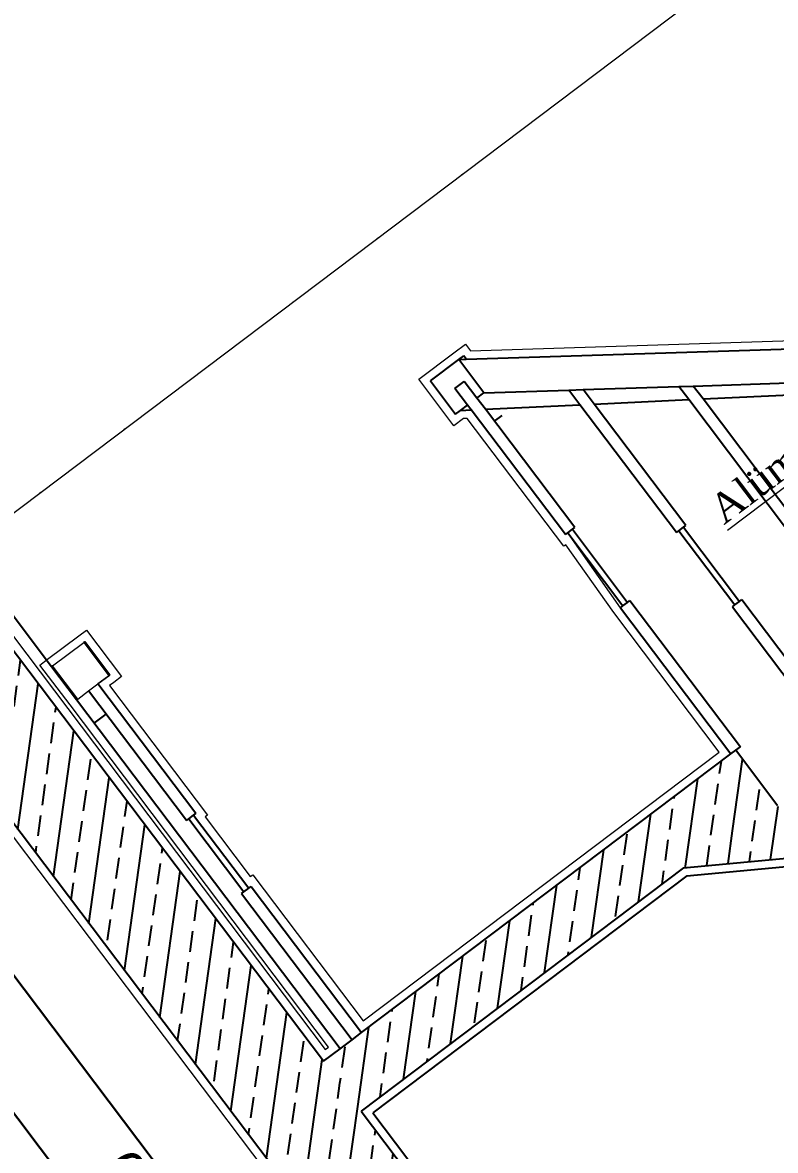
# Model space of a CAD drawing. Header units: millimetres. Extents: x 2232 to 85269, y -3593 to 5869.
# Drawn here: x 7677 to 7722.1, y -540.5 to -472.7 of the extents above; entities that cross this region are included whole.
import ezdxf

# ---------------------------------------------------------------- set-up
doc = ezdxf.new("R2010")
doc.units = ezdxf.units.MM
doc.linetypes.add('DOTX2', pattern=[0.5, 0, -0.5])
for name, color, linetype, lineweight in [('iz', 1, 'DOTX2', 20), ('sıva iç', 21, 'Continuous', 0), ('yazı', 11, 'Continuous', 20), ('ölçü iç', 170, 'Continuous', 9), ('ÖLÇÜ İÇ', 7, 'Continuous', 9)]:
    doc.layers.add(name, color=color, linetype=linetype, lineweight=lineweight)
doc.layers.add('Standart', color=7, linetype='Continuous')
doc.styles.get("Standard").update_dxf_attribs({"font": 'arial.ttf'})
doc.styles.add('Times roman', font='times.ttf')
doc.dimstyles.new('zulay iç ölçü', dxfattribs={"dimtxt": 10, "dimasz": 5, "dimexe": 0.18, "dimexo": 0, "dimgap": 2, "dimtad": 3, "dimdec": 0, "dimzin": 0, "dimdsep": 46, "dimtxsty": 'Standard', "dimblk": 'ARCHTICK', "dimcen": 0.09, "dimse1": 1, "dimse2": 1, "dimadec": 0, "dimazin": 0, "dimtfac": 1, "dimtdec": 0, "dimtix": 1, "dimtofl": 0, "dimtmove": 0, "dimatfit": 3, "dimldrblk": 'ARCHTICK', "dimfxl": 1, "dimtolj": 1, "dimtzin": 0, "dimarcsym": 0})
pattern_1 = [(45, (0, 0), (-7.07107, 7.07107), []), (45, (7.071, 0), (-7.07107, 7.07107), [5, -2.5])]

# ---------------------------------------------------------------- blocks, each defined once
blk = doc.blocks.new('IDE991Entity4306')
at = {"layer": 'Standart', "linetype": 'Continuous', "lineweight": -3}
h = blk.add_hatch(dxfattribs=at)
h.set_pattern_fill('ANSI33', color=171, scale=40, style=0)
h.set_pattern_definition(pattern_1)
h.paths.add_polyline_path([(936, 1166.67), (963, 1166.67), (963, 1150), (990, 1150), (990, 1133.33), (1017, 1133.33), (1017, 1116.67), (1044, 1116.67), (1044, 1100), (1071, 1100), (1071, 1083.33), (1098, 1083.33), (1098, 1066.67), (1125, 1066.67), (1125, 1035), (909, 1168.33), (909, 1183.33), (936, 1183.33)])
blk = doc.blocks.new('IDE991Entity4311')
at = {"layer": 'Standart', "linetype": 'Continuous', "lineweight": -3}
h = blk.add_hatch(dxfattribs=at)
h.set_pattern_fill('ANSI33', color=171, scale=40, style=0)
h.set_pattern_definition(pattern_1)
h.paths.add_polyline_path([(785, 750), (760, 750), (760, 1050), (785, 1050)])
blk = doc.blocks.new('IDE991Entity4318')
at = {"layer": 'Standart', "linetype": 'Continuous', "lineweight": -3}
h = blk.add_hatch(dxfattribs=at)
h.set_pattern_fill('ANSI33', color=171, scale=40, style=0)
h.set_pattern_definition(pattern_1)
h.paths.add_polyline_path([(909, 868.33), (882, 885), (909, 885)])
blk = doc.blocks.new('IDE991Entity4319')
at = {"layer": 'Standart', "linetype": 'Continuous', "lineweight": -3}
h = blk.add_hatch(dxfattribs=at)
h.set_pattern_fill('ANSI33', color=171, scale=40, style=0)
h.set_pattern_definition(pattern_1)
h.paths.add_polyline_path([(909, 885), (785, 885), (785, 900), (909, 900)])
blk = doc.blocks.new('IDE991Entity4539')
at = {"layer": 'Standart', "color": 159, "linetype": 'Continuous', "lineweight": -3}
blk.add_lwpolyline([(790, 998), (793.59, 998)], dxfattribs=at)
blk = doc.blocks.new('IDE991Entity4541')
at = {"layer": 'Standart', "color": 159, "linetype": 'Continuous', "lineweight": -3}
blk.add_lwpolyline([(910.41, 998), (912.78, 998)], dxfattribs=at)
blk = doc.blocks.new('IDE991Entity4615')
at = {"layer": 'Standart', "color": 134, "linetype": 'Continuous', "lineweight": -3}
blk.add_lwpolyline([(950.79, 934.67), (950.79, 974.03)], dxfattribs=at)
blk = doc.blocks.new('IDE991Entity4619')
at = {"layer": 'Standart', "color": 134, "linetype": 'Continuous', "lineweight": -3}
blk.add_lwpolyline([(953.61, 934.67), (953.61, 972.1)], dxfattribs=at)
blk = doc.blocks.new('IDE991Entity4620')
at = {"layer": 'Standart', "color": 134, "linetype": 'Continuous', "lineweight": -3}
blk.add_lwpolyline([(929.19, 928), (929.19, 883.33)], dxfattribs=at)
blk = doc.blocks.new('IDE991Entity4621')
at = {"layer": 'Standart', "color": 134, "linetype": 'Continuous', "lineweight": -3}
blk.add_lwpolyline([(929.19, 928), (929.89, 928)], dxfattribs=at)
blk = doc.blocks.new('IDE991Entity4622')
at = {"layer": 'Standart', "color": 134, "linetype": 'Continuous', "lineweight": -3}
blk.add_lwpolyline([(929.89, 950.33), (929.89, 928)], dxfattribs=at)
blk = doc.blocks.new('IDE991Entity4623')
at = {"layer": 'Standart', "color": 134, "linetype": 'Continuous', "lineweight": -3}
blk.add_lwpolyline([(929.19, 950.33), (929.19, 988.79)], dxfattribs=at)
blk = doc.blocks.new('IDE991Entity4624')
at = {"layer": 'Standart', "color": 134, "linetype": 'Continuous', "lineweight": -3}
blk.add_lwpolyline([(929.19, 950.33), (929.89, 950.33)], dxfattribs=at)
blk = doc.blocks.new('IDE991Entity4625')
at = {"layer": 'Standart', "color": 134, "linetype": 'Continuous', "lineweight": -3}
blk.add_lwpolyline([(932.01, 928), (932.01, 883.33)], dxfattribs=at)
blk = doc.blocks.new('IDE991Entity4626')
at = {"layer": 'Standart', "color": 134, "linetype": 'Continuous', "lineweight": -3}
blk.add_lwpolyline([(931.31, 950.33), (931.31, 928)], dxfattribs=at)
blk = doc.blocks.new('IDE991Entity4627')
at = {"layer": 'Standart', "color": 134, "linetype": 'Continuous', "lineweight": -3}
blk.add_lwpolyline([(932.01, 950.33), (932.01, 986.86)], dxfattribs=at)
blk = doc.blocks.new('IDE991Entity4628')
at = {"layer": 'Standart', "color": 134, "linetype": 'Continuous', "lineweight": -3}
blk.add_lwpolyline([(907.59, 944), (907.59, 900)], dxfattribs=at)
blk = doc.blocks.new('IDE991Entity4629')
at = {"layer": 'Standart', "color": 134, "linetype": 'Continuous', "lineweight": -3}
blk.add_lwpolyline([(909, 900), (910.41, 900)], dxfattribs=at)
blk = doc.blocks.new('IDE991Entity4630')
at = {"layer": 'Standart', "color": 134, "linetype": 'Continuous', "lineweight": -3}
blk.add_lwpolyline([(907.59, 944), (908.29, 944)], dxfattribs=at)
blk = doc.blocks.new('IDE991Entity4631')
at = {"layer": 'Standart', "color": 134, "linetype": 'Continuous', "lineweight": -3}
blk.add_lwpolyline([(908.29, 966), (908.29, 944)], dxfattribs=at)
blk = doc.blocks.new('IDE991Entity4632')
at = {"layer": 'Standart', "color": 134, "linetype": 'Continuous', "lineweight": -3}
blk.add_lwpolyline([(907.59, 966), (907.59, 1003.55)], dxfattribs=at)
blk = doc.blocks.new('IDE991Entity4633')
at = {"layer": 'Standart', "color": 134, "linetype": 'Continuous', "lineweight": -3}
blk.add_lwpolyline([(907.59, 966), (908.29, 966)], dxfattribs=at)
blk = doc.blocks.new('IDE991Entity4634')
at = {"layer": 'Standart', "color": 134, "linetype": 'Continuous', "lineweight": -3}
blk.add_lwpolyline([(907.59, 1010), (910.41, 1010)], dxfattribs=at)
blk = doc.blocks.new('IDE991Entity4635')
at = {"layer": 'Standart', "color": 134, "linetype": 'Continuous', "lineweight": -3}
blk.add_lwpolyline([(910.41, 944), (910.41, 900)], dxfattribs=at)
blk = doc.blocks.new('IDE991Entity4636')
at = {"layer": 'Standart', "color": 134, "linetype": 'Continuous', "lineweight": -3}
blk.add_lwpolyline([(909.71, 966), (909.71, 944)], dxfattribs=at)
blk = doc.blocks.new('IDE991Entity4637')
at = {"layer": 'Standart', "color": 134, "linetype": 'Continuous', "lineweight": -3}
blk.add_lwpolyline([(910.41, 966), (910.41, 1001.62)], dxfattribs=at)
blk = doc.blocks.new('IDE991Entity4638')
at = {"layer": 'Standart', "color": 134, "linetype": 'Continuous', "lineweight": -3}
blk.add_lwpolyline([(910.41, 1005), (910.41, 1010)], dxfattribs=at)
blk = doc.blocks.new('IDE991Entity4639')
at = {"layer": 'Standart', "color": 134, "linetype": 'Continuous', "lineweight": -3}
blk.add_lwpolyline([(912.54, 1005), (929.19, 993.24)], dxfattribs=at)
blk = doc.blocks.new('IDE991Entity4640')
at = {"layer": 'Standart', "color": 134, "linetype": 'Continuous', "lineweight": -3}
blk.add_lwpolyline([(912.54, 1015), (914, 1013.97)], dxfattribs=at)
blk = doc.blocks.new('IDE991Entity4641')
at = {"layer": 'Standart', "color": 134, "linetype": 'Continuous', "lineweight": -3}
blk.add_lwpolyline([(905.46, 1005), (907.59, 1003.55)], dxfattribs=at)
blk = doc.blocks.new('IDE991Entity4642')
at = {"layer": 'Standart', "color": 134, "linetype": 'Continuous', "lineweight": -3}
blk.add_lwpolyline([(910.41, 1001.62), (929.19, 988.79)], dxfattribs=at)
blk = doc.blocks.new('IDE991Entity4643')
at = {"layer": 'Standart', "color": 134, "linetype": 'Continuous', "lineweight": -3}
blk.add_lwpolyline([(932.01, 986.86), (950.79, 974.03)], dxfattribs=at)
blk = doc.blocks.new('IDE991Entity4644')
at = {"layer": 'Standart', "color": 134, "linetype": 'Continuous', "lineweight": -3}
blk.add_lwpolyline([(953.61, 972.1), (972.39, 959.28)], dxfattribs=at)
blk = doc.blocks.new('IDE991Entity4653')
at = {"layer": 'Standart', "color": 134, "linetype": 'Continuous', "lineweight": -3}
blk.add_lwpolyline([(912.54, 1015), (914, 1015)], dxfattribs=at)
blk = doc.blocks.new('IDE991Entity4654')
at = {"layer": 'Standart', "color": 134, "linetype": 'Continuous', "lineweight": -3}
blk.add_lwpolyline([(910.41, 1005), (912.54, 1005)], dxfattribs=at)
blk = doc.blocks.new('IDE991Entity4655')
at = {"layer": 'Standart', "color": 134, "linetype": 'Continuous', "lineweight": -3}
blk.add_lwpolyline([(912.54, 1005), (912.54, 1015)], dxfattribs=at)
blk = doc.blocks.new('IDE991Entity4656')
at = {"layer": 'Standart', "color": 134, "linetype": 'Continuous', "lineweight": -3}
blk.add_lwpolyline([(904, 1015), (904, 1005)], dxfattribs=at)
blk = doc.blocks.new('IDE991Entity4657')
at = {"layer": 'Standart', "color": 134, "linetype": 'Continuous', "lineweight": -3}
blk.add_lwpolyline([(904, 1005), (905.46, 1005)], dxfattribs=at)
blk = doc.blocks.new('IDE991Entity4658')
at = {"layer": 'Standart', "color": 134, "linetype": 'Continuous', "lineweight": -3}
blk.add_lwpolyline([(914, 1013.97), (914, 1015)], dxfattribs=at)
blk = doc.blocks.new('IDE991Entity4659')
at = {"layer": 'Standart', "color": 134, "linetype": 'Continuous', "lineweight": -3}
blk.add_lwpolyline([(793.59, 944), (793.59, 900)], dxfattribs=at)
blk = doc.blocks.new('IDE991Entity4660')
at = {"layer": 'Standart', "color": 134, "linetype": 'Continuous', "lineweight": -3}
blk.add_lwpolyline([(793.59, 944), (794.29, 944)], dxfattribs=at)
blk = doc.blocks.new('IDE991Entity4661')
at = {"layer": 'Standart', "color": 134, "linetype": 'Continuous', "lineweight": -3}
blk.add_lwpolyline([(794.29, 966), (794.29, 944)], dxfattribs=at)
blk = doc.blocks.new('IDE991Entity4662')
at = {"layer": 'Standart', "color": 134, "linetype": 'Continuous', "lineweight": -3}
blk.add_lwpolyline([(793.59, 966), (793.59, 1005)], dxfattribs=at)
blk = doc.blocks.new('IDE991Entity4663')
at = {"layer": 'Standart', "color": 134, "linetype": 'Continuous', "lineweight": -3}
blk.add_lwpolyline([(793.59, 966), (794.29, 966)], dxfattribs=at)
blk = doc.blocks.new('IDE991Entity4664')
at = {"layer": 'Standart', "color": 134, "linetype": 'Continuous', "lineweight": -3}
blk.add_lwpolyline([(796.41, 944), (796.41, 900)], dxfattribs=at)
blk = doc.blocks.new('IDE991Entity4665')
at = {"layer": 'Standart', "color": 134, "linetype": 'Continuous', "lineweight": -3}
blk.add_lwpolyline([(795.71, 966), (795.71, 944)], dxfattribs=at)
blk = doc.blocks.new('IDE991Entity4666')
at = {"layer": 'Standart', "color": 134, "linetype": 'Continuous', "lineweight": -3}
blk.add_lwpolyline([(796.41, 966), (796.41, 1005)], dxfattribs=at)
blk = doc.blocks.new('IDE991Entity4667')
at = {"layer": 'Standart', "color": 134, "linetype": 'Continuous', "lineweight": -3}
blk.add_lwpolyline([(799.67, 1005), (800, 1005)], dxfattribs=at)
blk = doc.blocks.new('IDE991Entity4668')
at = {"layer": 'Standart', "color": 134, "linetype": 'Continuous', "lineweight": -3}
blk.add_lwpolyline([(800, 1015), (800, 1005)], dxfattribs=at)
blk = doc.blocks.new('IDE991Entity4669')
at = {"layer": 'Standart', "color": 134, "linetype": 'Continuous', "lineweight": -3}
blk.add_lwpolyline([(799.67, 1015), (800, 1015)], dxfattribs=at)
blk = doc.blocks.new('IDE991Entity4670')
at = {"layer": 'Standart', "color": 134, "linetype": 'Continuous', "lineweight": -3}
blk.add_lwpolyline([(790.32, 1005), (790, 1005)], dxfattribs=at)
blk = doc.blocks.new('IDE991Entity4671')
at = {"layer": 'Standart', "color": 134, "linetype": 'Continuous', "lineweight": -3}
blk.add_lwpolyline([(790.32, 1015), (790, 1015)], dxfattribs=at)
blk = doc.blocks.new('IDE991Entity5284')
at = {"layer": 'Standart', "color": 159, "linetype": 'Continuous', "lineweight": -3}
blk.add_lwpolyline([(785, 900), (785, 1185)], dxfattribs=at)
blk = doc.blocks.new('IDE991Entity5337')
at = {"layer": 'Standart', "color": 159, "linetype": 'Continuous', "lineweight": -3}
blk.add_lwpolyline([(760, 750), (760, 1035)], dxfattribs=at)
blk = doc.blocks.new('IDE991Entity5373')
at = {"layer": 'Standart', "color": 159, "linetype": 'Continuous', "lineweight": -3}
blk.add_lwpolyline([(882, 885), (1125, 735)], dxfattribs=at)
blk = doc.blocks.new('IDE991Entity5376')
at = {"layer": 'Standart', "color": 159, "linetype": 'Continuous', "lineweight": -3}
blk.add_lwpolyline([(909, 883.33), (909, 900)], dxfattribs=at)
blk = doc.blocks.new('IDE991Entity5377')
at = {"layer": 'Standart', "color": 159, "linetype": 'Continuous', "lineweight": -3}
blk.add_lwpolyline([(785, 900), (790, 900)], dxfattribs=at)
blk = doc.blocks.new('IDE991Entity5596')
at = {"layer": 'Standart', "color": 159, "linetype": 'Continuous', "lineweight": -3}
blk.add_lwpolyline([(882, 885), (785, 885)], dxfattribs=at)
blk = doc.blocks.new('IDE991Entity5597')
at = {"layer": 'Standart', "color": 159, "linetype": 'Continuous', "lineweight": -3}
blk.add_lwpolyline([(785, 885), (785, 750)], dxfattribs=at)
blk = doc.blocks.new('IDE991Entity5658')
at = {"layer": 'Standart', "color": 163, "linetype": 'Continuous', "lineweight": 5}
blk.add_lwpolyline([(790.32, 1005), (793.59, 1005)], dxfattribs=at)
blk = doc.blocks.new('IDE991Entity5659')
at = {"layer": 'Standart', "color": 163, "linetype": 'Continuous', "lineweight": 5}
blk.add_lwpolyline([(790.32, 1005), (790.32, 1015)], dxfattribs=at)
blk = doc.blocks.new('IDE991Entity5660')
at = {"layer": 'Standart', "color": 163, "linetype": 'Continuous', "lineweight": 5}
blk.add_lwpolyline([(790.32, 1015), (799.67, 1015)], dxfattribs=at)
blk = doc.blocks.new('IDE991Entity5661')
at = {"layer": 'Standart', "color": 163, "linetype": 'Continuous', "lineweight": 5}
blk.add_lwpolyline([(799.67, 1015), (799.67, 1005)], dxfattribs=at)
blk = doc.blocks.new('IDE991Entity5801')
at = {"layer": 'Standart', "color": 11, "linetype": 'Continuous', "lineweight": -3}
blk.add_lwpolyline([(881.43, 1183), (1015, 1100.55)], dxfattribs=at)
blk = doc.blocks.new('IDE991Entity5805')
at = {"layer": 'Standart', "color": 11, "linetype": 'Continuous', "lineweight": -3}
blk.add_lwpolyline([(790, 900), (790, 1005)], dxfattribs=at)
blk = doc.blocks.new('IDE991Entity5806')
at = {"layer": 'Standart', "color": 11, "linetype": 'Continuous', "lineweight": -3}
blk.add_lwpolyline([(790, 1005), (790, 1015)], dxfattribs=at)
blk = doc.blocks.new('IDE991Entity5807')
at = {"layer": 'Standart', "color": 11, "linetype": 'Continuous', "lineweight": -3}
blk.add_lwpolyline([(790, 1015), (790, 1050)], dxfattribs=at)
blk = doc.blocks.new('IDE991Entity5833')
at = {"layer": 'Standart', "color": 11, "linetype": 'Continuous', "lineweight": -3}
blk.add_lwpolyline([(881.43, 883), (1015, 800.55)], dxfattribs=at)
blk = doc.blocks.new('IDE991Entity5834')
at = {"layer": 'Standart', "color": 11, "linetype": 'Continuous', "lineweight": -3}
blk.add_lwpolyline([(881.43, 883), (787, 883)], dxfattribs=at)
blk = doc.blocks.new('IDE991Entity5835')
at = {"layer": 'Standart', "color": 11, "linetype": 'Continuous', "lineweight": -3}
blk.add_lwpolyline([(787, 883), (787, 750)], dxfattribs=at)
blk = doc.blocks.new('IDE991Entity6081')
at = {"layer": 'Standart', "color": 134, "linetype": 'Continuous', "lineweight": -3}
blk.add_lwpolyline([(950.79, 974.03), (950.79, 978)], dxfattribs=at)
blk = doc.blocks.new('IDE991Entity6084')
at = {"layer": 'Standart', "color": 134, "linetype": 'Continuous', "lineweight": -3}
blk.add_lwpolyline([(953.61, 972.1), (953.61, 976)], dxfattribs=at)
blk = doc.blocks.new('IDE991Entity6085')
at = {"layer": 'Standart', "color": 134, "linetype": 'Continuous', "lineweight": -3}
blk.add_lwpolyline([(929.89, 928), (931.31, 928)], dxfattribs=at)
blk = doc.blocks.new('IDE991Entity6086')
at = {"layer": 'Standart', "color": 134, "linetype": 'Continuous', "lineweight": -3}
blk.add_lwpolyline([(931.31, 928), (932.01, 928)], dxfattribs=at)
blk = doc.blocks.new('IDE991Entity6087')
at = {"layer": 'Standart', "color": 134, "linetype": 'Continuous', "lineweight": -3}
blk.add_lwpolyline([(929.19, 988.79), (929.19, 993.24)], dxfattribs=at)
blk = doc.blocks.new('IDE991Entity6088')
at = {"layer": 'Standart', "color": 134, "linetype": 'Continuous', "lineweight": -3}
blk.add_lwpolyline([(929.89, 950.33), (931.31, 950.33)], dxfattribs=at)
blk = doc.blocks.new('IDE991Entity6089')
at = {"layer": 'Standart', "color": 134, "linetype": 'Continuous', "lineweight": -3}
blk.add_lwpolyline([(931.31, 950.33), (932.01, 950.33)], dxfattribs=at)
blk = doc.blocks.new('IDE991Entity6090')
at = {"layer": 'Standart', "color": 134, "linetype": 'Continuous', "lineweight": -3}
blk.add_lwpolyline([(932.01, 986.86), (932.01, 991.25)], dxfattribs=at)
blk = doc.blocks.new('IDE991Entity6091')
at = {"layer": 'Standart', "color": 134, "linetype": 'Continuous', "lineweight": -3}
blk.add_lwpolyline([(908.29, 944), (909.71, 944)], dxfattribs=at)
blk = doc.blocks.new('IDE991Entity6092')
at = {"layer": 'Standart', "color": 134, "linetype": 'Continuous', "lineweight": -3}
blk.add_lwpolyline([(909.71, 944), (910.41, 944)], dxfattribs=at)
blk = doc.blocks.new('IDE991Entity6093')
at = {"layer": 'Standart', "color": 134, "linetype": 'Continuous', "lineweight": -3}
blk.add_lwpolyline([(907.59, 1003.55), (907.59, 1005)], dxfattribs=at)
blk = doc.blocks.new('IDE991Entity6094')
at = {"layer": 'Standart', "color": 134, "linetype": 'Continuous', "lineweight": -3}
blk.add_lwpolyline([(907.59, 1005), (907.59, 1010)], dxfattribs=at)
blk = doc.blocks.new('IDE991Entity6095')
at = {"layer": 'Standart', "color": 134, "linetype": 'Continuous', "lineweight": -3}
blk.add_lwpolyline([(908.29, 966), (909.71, 966)], dxfattribs=at)
blk = doc.blocks.new('IDE991Entity6096')
at = {"layer": 'Standart', "color": 134, "linetype": 'Continuous', "lineweight": -3}
blk.add_lwpolyline([(909.71, 966), (910.41, 966)], dxfattribs=at)
blk = doc.blocks.new('IDE991Entity6097')
at = {"layer": 'Standart', "color": 134, "linetype": 'Continuous', "lineweight": -3}
blk.add_lwpolyline([(910.41, 1001.62), (910.41, 1005)], dxfattribs=at)
blk = doc.blocks.new('IDE991Entity6098')
at = {"layer": 'Standart', "color": 134, "linetype": 'Continuous', "lineweight": -3}
blk.add_lwpolyline([(929.19, 993.24), (932.01, 991.25)], dxfattribs=at)
blk = doc.blocks.new('IDE991Entity6099')
at = {"layer": 'Standart', "color": 134, "linetype": 'Continuous', "lineweight": -3}
blk.add_lwpolyline([(932.01, 991.25), (950.79, 978)], dxfattribs=at)
blk = doc.blocks.new('IDE991Entity6100')
at = {"layer": 'Standart', "color": 134, "linetype": 'Continuous', "lineweight": -3}
blk.add_lwpolyline([(950.79, 978), (953.61, 976)], dxfattribs=at)
blk = doc.blocks.new('IDE991Entity6101')
at = {"layer": 'Standart', "color": 134, "linetype": 'Continuous', "lineweight": -3}
blk.add_lwpolyline([(953.61, 976), (972.39, 962.75)], dxfattribs=at)
blk = doc.blocks.new('IDE991Entity6118')
at = {"layer": 'Standart', "color": 134, "linetype": 'Continuous', "lineweight": -3}
blk.add_lwpolyline([(914, 1013.97), (1015, 942.66)], dxfattribs=at)
blk = doc.blocks.new('IDE991Entity6123')
at = {"layer": 'Standart', "color": 134, "linetype": 'Continuous', "lineweight": -3}
blk.add_lwpolyline([(904, 1015), (912.54, 1015)], dxfattribs=at)
blk = doc.blocks.new('IDE991Entity6124')
at = {"layer": 'Standart', "color": 134, "linetype": 'Continuous', "lineweight": -3}
blk.add_lwpolyline([(905.46, 1005), (907.59, 1005)], dxfattribs=at)
blk = doc.blocks.new('IDE991Entity6125')
at = {"layer": 'Standart', "color": 134, "linetype": 'Continuous', "lineweight": -3}
blk.add_lwpolyline([(794.29, 944), (795.71, 944)], dxfattribs=at)
blk = doc.blocks.new('IDE991Entity6126')
at = {"layer": 'Standart', "color": 134, "linetype": 'Continuous', "lineweight": -3}
blk.add_lwpolyline([(795.71, 944), (796.41, 944)], dxfattribs=at)
blk = doc.blocks.new('IDE991Entity6127')
at = {"layer": 'Standart', "color": 134, "linetype": 'Continuous', "lineweight": -3}
blk.add_lwpolyline([(794.29, 966), (795.71, 966)], dxfattribs=at)
blk = doc.blocks.new('IDE991Entity6128')
at = {"layer": 'Standart', "color": 134, "linetype": 'Continuous', "lineweight": -3}
blk.add_lwpolyline([(795.71, 966), (796.41, 966)], dxfattribs=at)
blk = doc.blocks.new('IDE991Entity6583')
at = {"layer": 'Standart', "color": 159, "linetype": 'Continuous', "lineweight": -3}
blk.add_lwpolyline([(790, 900), (793.59, 900)], dxfattribs=at)
blk = doc.blocks.new('IDE991Entity6584')
at = {"layer": 'Standart', "color": 159, "linetype": 'Continuous', "lineweight": -3}
blk.add_lwpolyline([(793.59, 900), (796.41, 900)], dxfattribs=at)
blk = doc.blocks.new('IDE991Entity6585')
at = {"layer": 'Standart', "color": 159, "linetype": 'Continuous', "lineweight": -3}
blk.add_lwpolyline([(796.41, 900), (907.59, 900)], dxfattribs=at)
blk = doc.blocks.new('IDE991Entity6586')
at = {"layer": 'Standart', "color": 159, "linetype": 'Continuous', "lineweight": -3}
blk.add_lwpolyline([(907.59, 900), (909, 900)], dxfattribs=at)
blk = doc.blocks.new('IDE991Entity6725')
at = {"layer": 'Standart', "color": 163, "linetype": 'Continuous', "lineweight": 5}
blk.add_lwpolyline([(793.59, 1005), (796.41, 1005)], dxfattribs=at)
blk = doc.blocks.new('IDE991Entity6726')
at = {"layer": 'Standart', "color": 163, "linetype": 'Continuous', "lineweight": 5}
blk.add_lwpolyline([(796.41, 1005), (799.67, 1005)], dxfattribs=at)
blk = doc.blocks.new('TRRTYT')
at = {"layer": 'Standart'}
for name in ['IDE991Entity5284', 'IDE991Entity5801', 'IDE991Entity4306', 'IDE991Entity4311', 'IDE991Entity5807', 'IDE991Entity5337', 'IDE991Entity4671', 'IDE991Entity5806', 'IDE991Entity5659', 'IDE991Entity5660', 'IDE991Entity4669', 'IDE991Entity5661', 'IDE991Entity4668', 'IDE991Entity4656', 'IDE991Entity6123', 'IDE991Entity4640', 'IDE991Entity4653', 'IDE991Entity4655', 'IDE991Entity4658', 'IDE991Entity6118', 'IDE991Entity4634', 'IDE991Entity6094', 'IDE991Entity4638', 'IDE991Entity4670', 'IDE991Entity5805', 'IDE991Entity5658', 'IDE991Entity4662', 'IDE991Entity6725', 'IDE991Entity4666', 'IDE991Entity6726', 'IDE991Entity4667', 'IDE991Entity4657', 'IDE991Entity4641', 'IDE991Entity6124', 'IDE991Entity6093', 'IDE991Entity4654', 'IDE991Entity6097', 'IDE991Entity4639', 'IDE991Entity4632', 'IDE991Entity4637', 'IDE991Entity4642', 'IDE991Entity4539', 'IDE991Entity4541', 'IDE991Entity6087', 'IDE991Entity6098', 'IDE991Entity4623', 'IDE991Entity6090', 'IDE991Entity6099', 'IDE991Entity4627', 'IDE991Entity4643', 'IDE991Entity6081', 'IDE991Entity6100', 'IDE991Entity6084', 'IDE991Entity6101', 'IDE991Entity4615', 'IDE991Entity4619', 'IDE991Entity4644', 'IDE991Entity4663', 'IDE991Entity4661', 'IDE991Entity6127', 'IDE991Entity4665', 'IDE991Entity6128', 'IDE991Entity4633', 'IDE991Entity4631', 'IDE991Entity6095', 'IDE991Entity4636', 'IDE991Entity6096', 'IDE991Entity4624', 'IDE991Entity4622', 'IDE991Entity6088', 'IDE991Entity4626', 'IDE991Entity6089', 'IDE991Entity4659', 'IDE991Entity4660', 'IDE991Entity6125', 'IDE991Entity6126', 'IDE991Entity4664', 'IDE991Entity4628', 'IDE991Entity4630', 'IDE991Entity6091', 'IDE991Entity6092', 'IDE991Entity4635', 'IDE991Entity4620', 'IDE991Entity4621', 'IDE991Entity6085', 'IDE991Entity6086', 'IDE991Entity4625', 'IDE991Entity4319', 'IDE991Entity5377', 'IDE991Entity6583', 'IDE991Entity6584', 'IDE991Entity6585', 'IDE991Entity6586', 'IDE991Entity4629', 'IDE991Entity5376', 'IDE991Entity5596', 'IDE991Entity5597', 'IDE991Entity4318', 'IDE991Entity5373', 'IDE991Entity5834', 'IDE991Entity5835', 'IDE991Entity5833']:
    blk.add_blockref(name, (1034515.63, -397430.95), dxfattribs=at)
blk = doc.blocks.new('_ArchTick')
at = {"color": 0, "linetype": 'ByBlock', "const_width": 0.15}
blk.add_lwpolyline([(-0.5, -0.5), (0.5, 0.5)], dxfattribs=at)
blk = doc.blocks.new('*D2443')
at = {"layer": 'Defpoints', "color": 0, "transparency": 16777216}
for p in [(661177.16, -126828.54), (661187, -127078.54), (661204.5, -127078.54)]:
    blk.add_point(p, dxfattribs=at)
at = {"layer": 'ÖLÇÜ İÇ', "color": 0, "lineweight": -2, "transparency": 16777216}
blk.add_line((661204.5, -126828.54), (661204.5, -127078.54), dxfattribs=at)
at = {"layer": 'ÖLÇÜ İÇ', "color": 0, "lineweight": -2, "transparency": 16777216, "xscale": 5, "yscale": 5, "zscale": 5}
for p, rotation in [((661204.5, -126828.54), 90), ((661204.5, -127078.54), 270)]:
    blk.add_blockref('_ArchTick', p, dxfattribs=dict(at, rotation=rotation))
at = {"layer": 'ÖLÇÜ İÇ', "color": 0, "transparency": 16777216, "insert": (661197.5, -126953.54), "char_height": 10, "attachment_point": 5, "rotation": 90}
blk.add_mtext('\\A1;250', dxfattribs=at)
blk = doc.blocks.new('*D2444')
at = {"layer": 'Defpoints', "color": 0, "transparency": 16777216}
for p in [(661246.19, -126778.54), (661246.19, -127078.54), (661246.19, -127078.54)]:
    blk.add_point(p, dxfattribs=at)
at = {"layer": 'ÖLÇÜ İÇ', "color": 0, "lineweight": -2, "transparency": 16777216}
blk.add_line((661246.19, -126778.54), (661246.19, -127078.54), dxfattribs=at)
at = {"layer": 'ÖLÇÜ İÇ', "color": 0, "lineweight": -2, "transparency": 16777216, "xscale": 5, "yscale": 5, "zscale": 5}
for p, rotation in [((661246.19, -126778.54), 90), ((661246.19, -127078.54), 270)]:
    blk.add_blockref('_ArchTick', p, dxfattribs=dict(at, rotation=rotation))
at = {"layer": 'ÖLÇÜ İÇ', "color": 0, "transparency": 16777216, "insert": (661239.19, -126928.54), "char_height": 10, "attachment_point": 5, "rotation": 90}
blk.add_mtext('\\A1;300', dxfattribs=at)
blk = doc.blocks.new('*D2461')
at = {"layer": 'Defpoints', "color": 0, "transparency": 16777216}
for p in [(661178.88, -126793.54), (661226.24, -127078.54), (661226.24, -127078.54)]:
    blk.add_point(p, dxfattribs=at)
at = {"layer": 'ÖLÇÜ İÇ', "color": 0, "lineweight": -2, "transparency": 16777216}
blk.add_line((661226.24, -126793.54), (661226.24, -127078.54), dxfattribs=at)
at = {"layer": 'ÖLÇÜ İÇ', "color": 0, "lineweight": -2, "transparency": 16777216, "xscale": 5, "yscale": 5, "zscale": 5}
for p, rotation in [((661226.24, -126793.54), 90), ((661226.24, -127078.54), 270)]:
    blk.add_blockref('_ArchTick', p, dxfattribs=dict(at, rotation=rotation))
at = {"layer": 'ÖLÇÜ İÇ', "color": 0, "transparency": 16777216, "insert": (661219.24, -126936.04), "char_height": 10, "attachment_point": 5, "rotation": 90}
blk.add_mtext('\\A1;285', dxfattribs=at)
blk = doc.blocks.new('DFGFDGHN')
at = {"layer": 'ÖLÇÜ İÇ'}
for base, p1, p2, picture, middle in [((661246.19, -127078.54), (661246.19, -126778.54), (661246.19, -127078.54), '*D2444', (661239.19, -126928.54)), ((661204.5, -127078.54), (661177.16, -126828.54), (661187, -127078.54), '*D2443', (661197.5, -126953.54))]:
    dim = blk.add_linear_dim(base=base, p1=p1, p2=p2, angle=90, dimstyle='zulay iç ölçü', dxfattribs=at)
    dim.commit()
    dim.dimension.update_dxf_attribs({"geometry": picture, "text_midpoint": middle})
dim = blk.add_linear_dim(base=(661226.24, -127078.54), p1=(661178.88, -126793.54), p2=(661226.24, -127078.54), angle=90, dimstyle='zulay iç ölçü', override={"dimtmove": 1}, dxfattribs=at)
dim.commit()
dim.dimension.update_dxf_attribs({"geometry": '*D2461', "text_midpoint": (661219.24, -126936.04)})
blk = doc.blocks.new('GHGFHGF')
at = {"layer": 'iz', "ltscale": 50}
blk.add_line((1293379.78, -409389.54), (1295709.78, -409389.54), dxfattribs=at)
at = {"layer": 'sıva iç'}
for points in [[(1294504.78, -409389.54), (1294164.78, -409389.54), (1294164.78, -409539.54), (1294169.78, -409539.54), (1294169.78, -409434.54), (1294169.78, -409424.54), (1294170.1, -409424.54), (1294179.45, -409424.54), (1294179.78, -409424.54), (1294179.78, -409434.54), (1294179.45, -409434.54), (1294176.19, -409434.54), (1294176.19, -409473.54), (1294175.48, -409473.54), (1294175.48, -409495.54), (1294176.19, -409495.54), (1294176.19, -409539.54), (1294287.36, -409539.54), (1294287.36, -409495.54), (1294288.07, -409473.54), (1294287.36, -409473.54), (1294287.36, -409435.99), (1294285.24, -409434.54), (1294283.78, -409434.54), (1294283.78, -409424.54), (1294292.31, -409424.54), (1294293.78, -409424.54), (1294293.78, -409425.58), (1294394.78, -409496.88)], [(1294166.78, -409391.54), (1294166.78, -409537.54), (1294167.78, -409537.54), (1294167.78, -409434.54), (1294167.78, -409422.54), (1294170.1, -409422.54), (1294179.45, -409422.54), (1294181.78, -409422.54), (1294181.78, -409436.54), (1294179.45, -409436.54), (1294178.19, -409436.54), (1294178.19, -409475.54), (1294177.48, -409475.54), (1294177.48, -409493.54), (1294178.19, -409493.54), (1294178.19, -409537.54), (1294285.36, -409537.54), (1294285.36, -409495.51), (1294286, -409475.54), (1294285.36, -409475.54), (1294285.36, -409437.05), (1294284.62, -409436.54), (1294281.78, -409436.54), (1294281.78, -409422.54), (1294292.31, -409422.54), (1294295.78, -409422.54), (1294295.78, -409424.54), (1294395.93, -409495.25)]]:
    blk.add_lwpolyline(points, dxfattribs=at)
blk.add_lwpolyline([(1294137.78, -409406.54), (1294011.78, -409406.54), (1294011.78, -409687.54), (1294137.78, -409687.54)], close=True, dxfattribs=at)
blk.add_blockref('TRRTYT', (258864.14, -13008.59), dxfattribs=at)
at = {"layer": 'ölçü iç', "lineweight": 30}
blk.add_blockref('DFGFDGHN', (632871.63, -282611), dxfattribs=at)
at = {"layer": 'yazı', "style": 'Times roman'}
blk.add_text('%%UAlüminyum korkuluk h:110 cm', height=6.9967, dxfattribs=at).set_placement((1294319.09, -409494.71))
blk = doc.blocks.new('GGGGG')
at = {"layer": 'sıva iç', "rotation": 37.05267661197626}
blk.add_blockref('GHGFHGF', (-134899.13, -889310.84), dxfattribs=at)

msp = doc.modelspace()

# ---------------------------------------------------------------- block references
at = {"layer": 'ÖLÇÜ İÇ', "xscale": 0.25, "yscale": 0.25, "zscale": 0.25}
msp.add_blockref('GGGGG', (-278484.475, 108554.699), dxfattribs=at)

doc.saveas('drawing.dxf')
